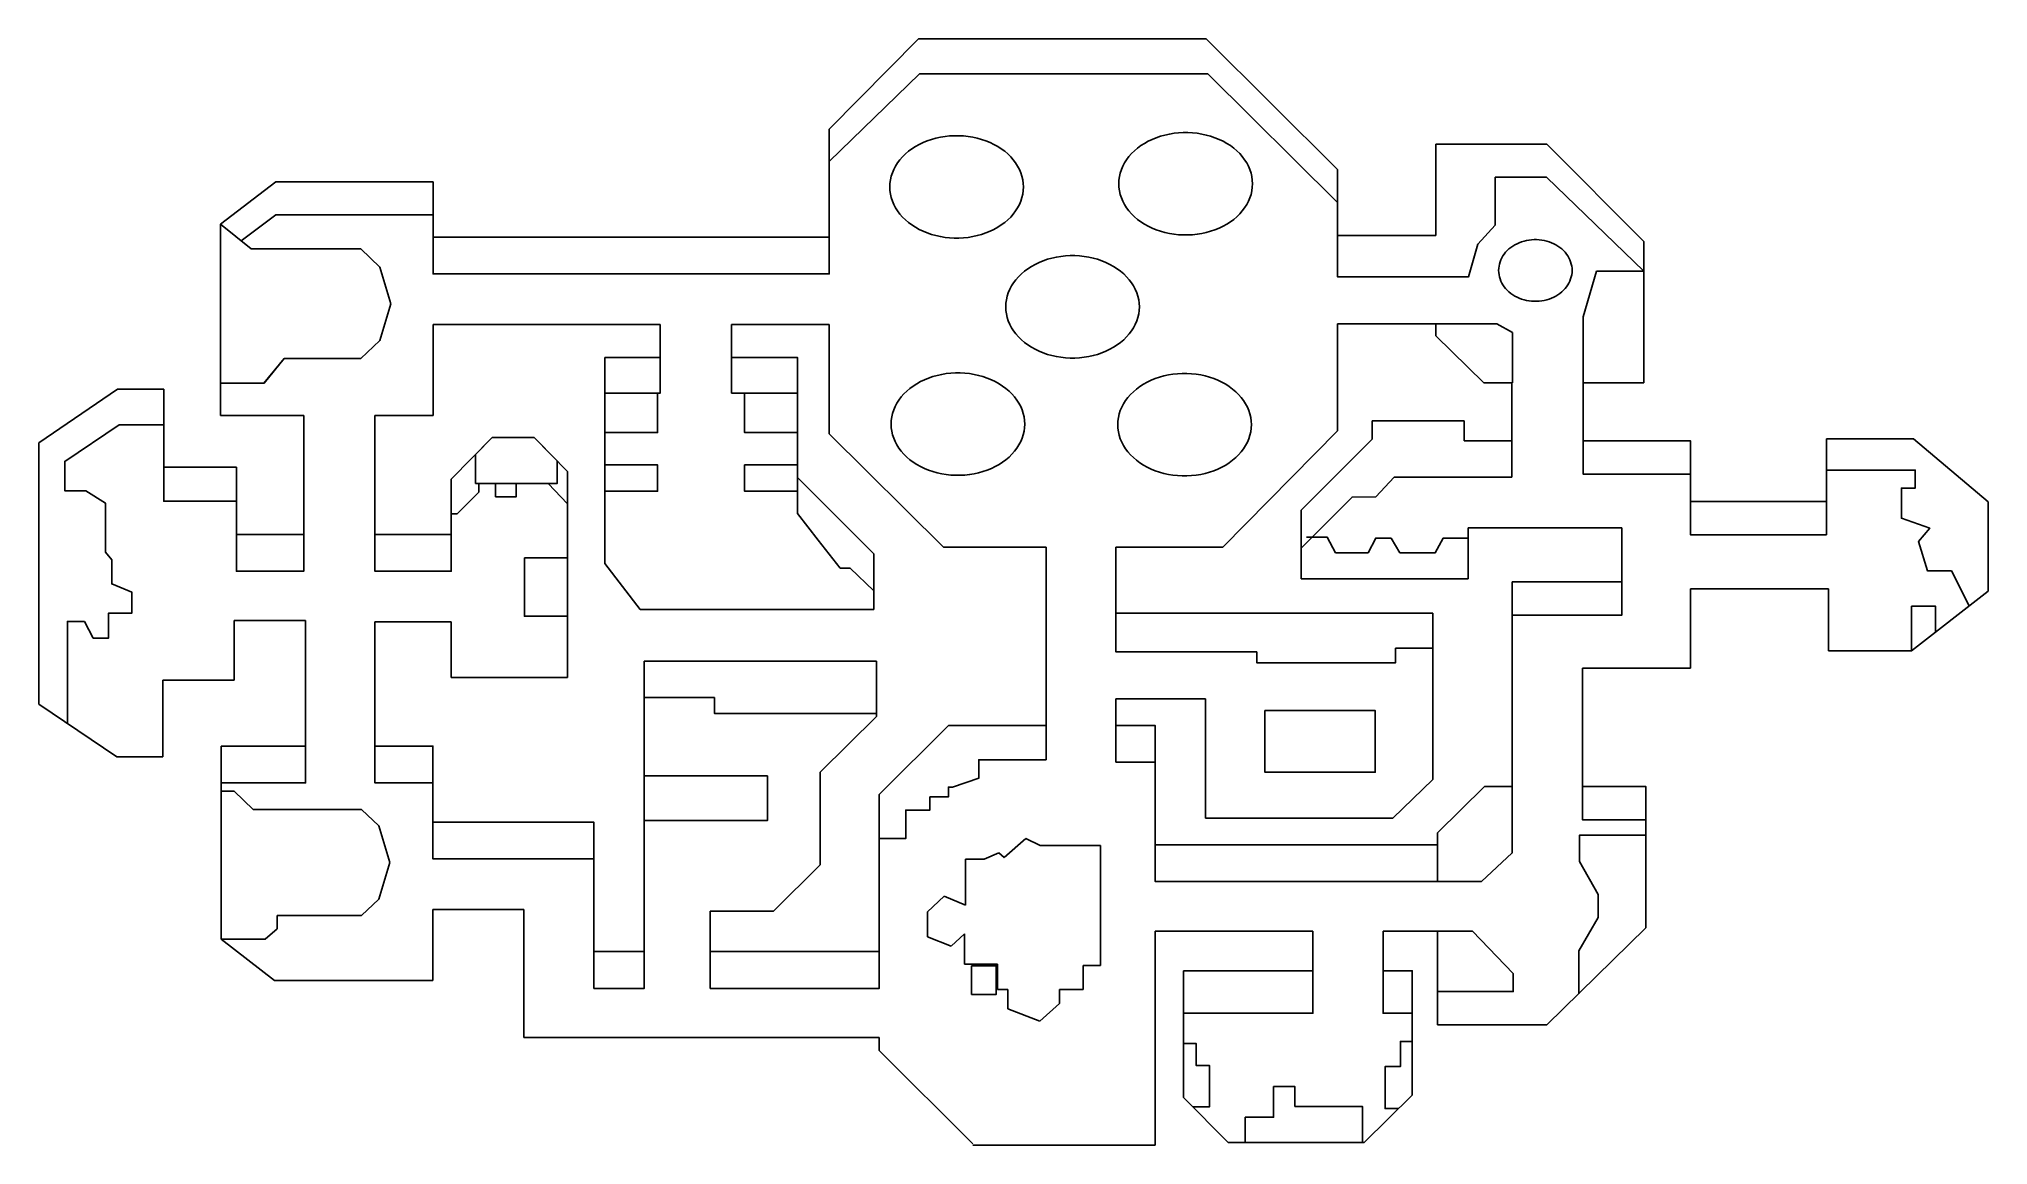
# Model space of a CAD drawing. Header units: inches. Extents: x -78137 to -4354, y -41790 to 83.
import ezdxf

# ---------------------------------------------------------------- set-up
doc = ezdxf.new("R2010")
doc.units = ezdxf.units.IN
doc.header["$MEASUREMENT"] = 0

msp = doc.modelspace()

# ---------------------------------------------------------------- linework, layer by layer
for points in [[(-48220, -3331), (-44846, 83)], [(-44846, 83), (-33946, 83)], [(-33946, 83), (-28985, -4855)], [(-28985, -6105), (-33890, -1230), (-44800, -1230), (-48220, -4550)], [(-48220, -7421), (-48220, -3331)], [(-40870, -5517), (-40876, -5652), (-40895, -5787), (-40925, -5920), (-40968, -6052), (-41023, -6181), (-41089, -6306), (-41166, -6428), (-41255, -6545), (-41353, -6657), (-41462, -6764), (-41580, -6865), (-41707, -6959), (-41842, -7046), (-41985, -7125), (-42135, -7197), (-42291, -7261), (-42452, -7316), (-42618, -7362), (-42788, -7399), (-42961, -7428), (-43136, -7446), (-43312, -7456), (-43488, -7456), (-43664, -7446), (-43839, -7428), (-44012, -7399), (-44182, -7362), (-44348, -7316), (-44509, -7261), (-44665, -7197), (-44815, -7125), (-44958, -7046), (-45093, -6959), (-45220, -6865), (-45338, -6764), (-45447, -6657), (-45545, -6545), (-45634, -6428), (-45711, -6306), (-45777, -6181), (-45832, -6052), (-45875, -5920), (-45905, -5787), (-45924, -5652), (-45930, -5517), (-45924, -5382), (-45905, -5247), (-45875, -5114), (-45832, -4982), (-45777, -4854), (-45711, -4728), (-45634, -4606), (-45545, -4489), (-45447, -4377), (-45338, -4270), (-45220, -4169), (-45093, -4075), (-44958, -3988), (-44815, -3909), (-44665, -3837), (-44509, -3773), (-44348, -3718), (-44182, -3672), (-44012, -3635), (-43839, -3607), (-43664, -3588), (-43488, -3578), (-43312, -3578), (-43136, -3588), (-42961, -3607), (-42788, -3635), (-42618, -3672), (-42452, -3718), (-42291, -3773), (-42135, -3837), (-41985, -3909), (-41842, -3988), (-41707, -4075), (-41580, -4169), (-41462, -4270), (-41353, -4377), (-41255, -4489), (-41166, -4606), (-41089, -4728), (-41023, -4854), (-40968, -4982), (-40925, -5114), (-40895, -5247), (-40876, -5382), (-40870, -5517)], [(-32200, -5397), (-32206, -5532), (-32225, -5667), (-32255, -5800), (-32298, -5932), (-32353, -6061), (-32419, -6186), (-32496, -6308), (-32585, -6425), (-32683, -6537), (-32792, -6644), (-32910, -6745), (-33037, -6839), (-33172, -6926), (-33315, -7005), (-33465, -7077), (-33621, -7141), (-33782, -7196), (-33948, -7242), (-34118, -7279), (-34291, -7308), (-34466, -7326), (-34642, -7336), (-34818, -7336), (-34994, -7326), (-35169, -7308), (-35342, -7279), (-35512, -7242), (-35678, -7196), (-35839, -7141), (-35995, -7077), (-36145, -7005), (-36288, -6926), (-36423, -6839), (-36550, -6745), (-36668, -6644), (-36777, -6537), (-36875, -6425), (-36964, -6308), (-37041, -6186), (-37107, -6061), (-37162, -5932), (-37205, -5800), (-37235, -5667), (-37254, -5532), (-37260, -5397), (-37254, -5262), (-37235, -5127), (-37205, -4994), (-37162, -4862), (-37107, -4734), (-37041, -4608), (-36964, -4486), (-36875, -4369), (-36777, -4257), (-36668, -4150), (-36550, -4049), (-36423, -3955), (-36288, -3868), (-36145, -3789), (-35995, -3717), (-35839, -3653), (-35678, -3598), (-35512, -3552), (-35342, -3515), (-35169, -3487), (-34994, -3468), (-34818, -3458), (-34642, -3458), (-34466, -3468), (-34291, -3487), (-34118, -3515), (-33948, -3552), (-33782, -3598), (-33621, -3653), (-33465, -3717), (-33315, -3789), (-33172, -3868), (-33037, -3955), (-32910, -4049), (-32792, -4150), (-32683, -4257), (-32585, -4369), (-32496, -4486), (-32419, -4608), (-32353, -4734), (-32298, -4862), (-32255, -4994), (-32225, -5127), (-32206, -5262), (-32200, -5397)], [(-25260, -7355), (-25260, -3905)], [(-25260, -3905), (-21060, -3905)], [(-21060, -3905), (-17381, -7579)], [(-28985, -4855), (-28985, -7355)], [(-28985, -7355), (-28985, -8920), (-24020, -8920), (-23670, -7690), (-23010, -6960), (-23010, -5150), (-21070, -5150), (-17381, -8710)], [(-71262, -6929), (-69170, -5321)], [(-63220, -5321), (-69170, -5321)], [(-63220, -7421), (-63220, -5321)], [(-70480, -7563), (-69170, -6570), (-63220, -6570)], [(-71262, -6929), (-70106, -7866)], [(-71262, -12948), (-71262, -6929)], [(-71262, -6929), (-70106, -7866)], [(-28985, -7355), (-25260, -7355)], [(-70106, -7866), (-65954, -7866)], [(-70106, -7866), (-65954, -7866)], [(-65954, -7866), (-65235, -8552)], [(-65954, -7866), (-65235, -8552)], [(-48220, -7421), (-63220, -7421)], [(-63220, -7421), (-48220, -7421), (-48220, -8813), (-63220, -8813), (-63220, -7421)], [(-20100, -8680), (-20103, -8762), (-20114, -8843), (-20130, -8923), (-20154, -9002), (-20184, -9080), (-20220, -9156), (-20263, -9229), (-20311, -9300), (-20365, -9368), (-20425, -9432), (-20490, -9493), (-20560, -9549), (-20634, -9602), (-20713, -9650), (-20795, -9693), (-20881, -9732), (-20969, -9765), (-21060, -9793), (-21154, -9815), (-21249, -9832), (-21345, -9844), (-21441, -9849), (-21539, -9849), (-21635, -9844), (-21731, -9832), (-21826, -9815), (-21920, -9793), (-22011, -9765), (-22099, -9732), (-22185, -9693), (-22267, -9650), (-22346, -9602), (-22420, -9549), (-22490, -9493), (-22555, -9432), (-22615, -9368), (-22669, -9300), (-22717, -9229), (-22760, -9156), (-22796, -9080), (-22826, -9002), (-22850, -8923), (-22866, -8843), (-22877, -8762), (-22880, -8680), (-22877, -8598), (-22866, -8517), (-22850, -8437), (-22826, -8358), (-22796, -8280), (-22760, -8204), (-22717, -8131), (-22669, -8060), (-22615, -7992), (-22555, -7928), (-22490, -7867), (-22420, -7811), (-22346, -7758), (-22267, -7710), (-22185, -7667), (-22099, -7628), (-22011, -7595), (-21920, -7567), (-21826, -7545), (-21731, -7528), (-21635, -7516), (-21539, -7511), (-21441, -7511), (-21345, -7516), (-21249, -7528), (-21154, -7545), (-21060, -7567), (-20969, -7595), (-20881, -7628), (-20795, -7667), (-20713, -7710), (-20634, -7758), (-20560, -7811), (-20490, -7867), (-20425, -7928), (-20365, -7992), (-20311, -8060), (-20263, -8131), (-20220, -8204), (-20184, -8280), (-20154, -8358), (-20130, -8437), (-20114, -8517), (-20103, -8598), (-20100, -8680)], [(-17381, -7579), (-17381, -12929)], [(-65235, -8552), (-64820, -9941)], [(-65235, -8552), (-64820, -9941)], [(-36481, -10057), (-36487, -10192), (-36506, -10327), (-36537, -10460), (-36579, -10592), (-36634, -10721), (-36700, -10846), (-36777, -10968), (-36866, -11085), (-36964, -11197), (-37073, -11304), (-37191, -11405), (-37318, -11499), (-37454, -11586), (-37597, -11665), (-37746, -11737), (-37902, -11801), (-38063, -11856), (-38229, -11902), (-38399, -11939), (-38572, -11968), (-38747, -11986), (-38923, -11996), (-39099, -11996), (-39276, -11986), (-39450, -11968), (-39623, -11939), (-39793, -11902), (-39959, -11856), (-40120, -11801), (-40276, -11737), (-40426, -11665), (-40569, -11586), (-40704, -11499), (-40831, -11405), (-40949, -11304), (-41058, -11197), (-41157, -11085), (-41245, -10968), (-41322, -10846), (-41388, -10721), (-41443, -10592), (-41486, -10460), (-41516, -10327), (-41535, -10192), (-41541, -10057), (-41535, -9922), (-41516, -9787), (-41486, -9654), (-41443, -9522), (-41388, -9394), (-41322, -9268), (-41245, -9146), (-41157, -9029), (-41058, -8917), (-40949, -8810), (-40831, -8709), (-40704, -8615), (-40569, -8528), (-40426, -8449), (-40276, -8377), (-40120, -8313), (-39959, -8258), (-39793, -8212), (-39623, -8175), (-39450, -8147), (-39276, -8128), (-39099, -8118), (-38923, -8118), (-38747, -8128), (-38572, -8147), (-38399, -8175), (-38229, -8212), (-38063, -8258), (-37902, -8313), (-37746, -8377), (-37597, -8449), (-37454, -8528), (-37318, -8615), (-37191, -8709), (-37073, -8810), (-36964, -8917), (-36866, -9029), (-36777, -9146), (-36700, -9268), (-36634, -9394), (-36579, -9522), (-36537, -9654), (-36506, -9787), (-36487, -9922), (-36481, -10057)], [(-36481, -10057), (-36487, -10192), (-36506, -10327), (-36537, -10460), (-36579, -10592), (-36634, -10721), (-36700, -10846), (-36777, -10968), (-36866, -11085), (-36964, -11197), (-37073, -11304), (-37191, -11405), (-37318, -11499), (-37454, -11586), (-37597, -11665), (-37746, -11737), (-37902, -11801), (-38063, -11856), (-38229, -11902), (-38399, -11939), (-38572, -11968), (-38747, -11986), (-38923, -11996), (-39099, -11996), (-39276, -11986), (-39450, -11968), (-39623, -11939), (-39793, -11902), (-39959, -11856), (-40120, -11801), (-40276, -11737), (-40426, -11665), (-40569, -11586), (-40704, -11499), (-40831, -11405), (-40949, -11304), (-41058, -11197), (-41157, -11085), (-41245, -10968), (-41322, -10846), (-41388, -10721), (-41443, -10592), (-41486, -10460), (-41516, -10327), (-41535, -10192), (-41541, -10057), (-41535, -9922), (-41516, -9787), (-41486, -9654), (-41443, -9522), (-41388, -9394), (-41322, -9268), (-41245, -9146), (-41157, -9029), (-41058, -8917), (-40949, -8810), (-40831, -8709), (-40704, -8615), (-40569, -8528), (-40426, -8449), (-40276, -8377), (-40120, -8313), (-39959, -8258), (-39793, -8212), (-39623, -8175), (-39450, -8147), (-39276, -8128), (-39099, -8118), (-38923, -8118), (-38747, -8128), (-38572, -8147), (-38399, -8175), (-38229, -8212), (-38063, -8258), (-37902, -8313), (-37746, -8377), (-37597, -8449), (-37454, -8528), (-37318, -8615), (-37191, -8709), (-37073, -8810), (-36964, -8917), (-36866, -9029), (-36777, -9146), (-36700, -9268), (-36634, -9394), (-36579, -9522), (-36537, -9654), (-36506, -9787), (-36487, -9922), (-36481, -10057)], [(-19681, -12929), (-19681, -10430), (-19170, -8710), (-17381, -8710)], [(-65235, -11331), (-64820, -9941)], [(-65235, -11331), (-64820, -9941)], [(-63220, -14176), (-63220, -10721)], [(-54620, -10721), (-63220, -10721)], [(-54620, -11971), (-54620, -10721)], [(-48220, -10721), (-51920, -10721)], [(-51920, -11971), (-51920, -10721)], [(-48220, -10721), (-48220, -14871)], [(-28985, -10705), (-25260, -10705)], [(-28985, -10705), (-28985, -14750)], [(-25260, -11155), (-25260, -10705)], [(-25260, -10705), (-22950, -10705), (-22360, -11030), (-22360, -12935)], [(-65954, -12016), (-65235, -11331)], [(-65954, -12016), (-65235, -11331)], [(-23435, -12935), (-25260, -11155)], [(-69620, -12948), (-68856, -12016), (-68490, -12016)], [(-68856, -12016), (-69612, -12948)], [(-68856, -12016), (-69612, -12948)], [(-65954, -12016), (-68856, -12016)], [(-65954, -12016), (-68856, -12016)], [(-54620, -11971), (-56720, -11971)], [(-56720, -11971), (-56720, -19771)], [(-56226, -11971), (-54620, -11971), (-54620, -13321), (-56720, -13321), (-56720, -11971)], [(-49426, -11971), (-51920, -11971)], [(-51426, -11971), (-49426, -11971), (-49426, -13321), (-51920, -13321), (-51920, -11971)], [(-49426, -16514), (-49426, -11971)], [(-75162, -13178), (-78137, -15205)], [(-73412, -13178), (-75162, -13178)], [(-73412, -16128), (-73412, -13178)], [(-69612, -12948), (-71262, -12948)], [(-71262, -14176), (-71262, -12948)], [(-69612, -12948), (-71262, -12948)], [(-40820, -14497), (-40826, -14632), (-40845, -14767), (-40875, -14900), (-40918, -15032), (-40973, -15161), (-41039, -15286), (-41116, -15408), (-41205, -15525), (-41303, -15637), (-41412, -15744), (-41530, -15845), (-41657, -15939), (-41792, -16026), (-41935, -16105), (-42085, -16177), (-42241, -16241), (-42402, -16296), (-42568, -16342), (-42738, -16379), (-42911, -16408), (-43086, -16426), (-43262, -16436), (-43438, -16436), (-43614, -16426), (-43789, -16408), (-43962, -16379), (-44132, -16342), (-44298, -16296), (-44459, -16241), (-44615, -16177), (-44765, -16105), (-44908, -16026), (-45043, -15939), (-45170, -15845), (-45288, -15744), (-45397, -15637), (-45495, -15525), (-45584, -15408), (-45661, -15286), (-45727, -15161), (-45782, -15032), (-45825, -14900), (-45855, -14767), (-45874, -14632), (-45880, -14497), (-45874, -14362), (-45855, -14227), (-45825, -14094), (-45782, -13962), (-45727, -13834), (-45661, -13708), (-45584, -13586), (-45495, -13469), (-45397, -13357), (-45288, -13250), (-45170, -13149), (-45043, -13055), (-44908, -12968), (-44765, -12889), (-44615, -12817), (-44459, -12753), (-44298, -12698), (-44132, -12652), (-43962, -12615), (-43789, -12587), (-43614, -12568), (-43438, -12558), (-43262, -12558), (-43086, -12568), (-42911, -12587), (-42738, -12615), (-42568, -12652), (-42402, -12698), (-42241, -12753), (-42085, -12817), (-41935, -12889), (-41792, -12968), (-41657, -13055), (-41530, -13149), (-41412, -13250), (-41303, -13357), (-41205, -13469), (-41116, -13586), (-41039, -13708), (-40973, -13834), (-40918, -13962), (-40875, -14094), (-40845, -14227), (-40826, -14362), (-40820, -14497)], [(-32240, -14517), (-32246, -14652), (-32265, -14787), (-32295, -14920), (-32338, -15052), (-32393, -15181), (-32459, -15306), (-32536, -15428), (-32625, -15545), (-32723, -15657), (-32832, -15764), (-32950, -15865), (-33077, -15959), (-33212, -16046), (-33355, -16125), (-33505, -16197), (-33661, -16261), (-33822, -16316), (-33988, -16362), (-34158, -16399), (-34331, -16428), (-34506, -16446), (-34682, -16456), (-34858, -16456), (-35034, -16446), (-35209, -16428), (-35382, -16399), (-35552, -16362), (-35718, -16316), (-35879, -16261), (-36035, -16197), (-36185, -16125), (-36328, -16046), (-36463, -15959), (-36590, -15865), (-36708, -15764), (-36817, -15657), (-36915, -15545), (-37004, -15428), (-37081, -15306), (-37147, -15181), (-37202, -15052), (-37245, -14920), (-37275, -14787), (-37294, -14652), (-37300, -14517), (-37294, -14382), (-37275, -14247), (-37245, -14114), (-37202, -13982), (-37147, -13854), (-37081, -13728), (-37004, -13606), (-36915, -13489), (-36817, -13377), (-36708, -13270), (-36590, -13169), (-36463, -13075), (-36328, -12988), (-36185, -12909), (-36035, -12837), (-35879, -12773), (-35718, -12718), (-35552, -12672), (-35382, -12635), (-35209, -12607), (-35034, -12588), (-34858, -12578), (-34682, -12578), (-34506, -12588), (-34331, -12607), (-34158, -12635), (-33988, -12672), (-33822, -12718), (-33661, -12773), (-33505, -12837), (-33355, -12909), (-33212, -12988), (-33077, -13075), (-32950, -13169), (-32832, -13270), (-32723, -13377), (-32625, -13489), (-32536, -13606), (-32459, -13728), (-32393, -13854), (-32338, -13982), (-32295, -14114), (-32265, -14247), (-32246, -14382), (-32240, -14517)], [(-22381, -12935), (-23435, -12935)], [(-22381, -15129), (-22381, -12935)], [(-17381, -12929), (-19681, -12929)], [(-19681, -12929), (-19681, -15129)], [(-56720, -13321), (-54720, -13321), (-54720, -14820), (-56720, -14820), (-56720, -13321)], [(-51426, -13321), (-49426, -13321), (-49426, -14820), (-51426, -14820), (-51426, -13820)], [(-51426, -13321), (-49426, -13321), (-49426, -14820), (-51426, -14820), (-51426, -13321)], [(-73412, -14520), (-75100, -14520), (-77160, -15910), (-77160, -17020), (-76360, -17020), (-75620, -17490), (-75620, -19340), (-75380, -19640), (-75380, -20550), (-74620, -20860), (-74620, -21650), (-75500, -21650), (-75500, -22600), (-76080, -22600), (-76420, -21970), (-77060, -21970), (-77060, -25831)], [(-68112, -14176), (-71262, -14176)], [(-68112, -18678), (-68112, -14176)], [(-63220, -14176), (-65420, -14176)], [(-65420, -14176), (-65420, -18678)], [(-33321, -19151), (-28985, -14750)], [(-24181, -14379), (-27671, -14379)], [(-27671, -14379), (-27671, -15069)], [(-24181, -15129), (-24181, -14379)], [(-78137, -15205), (-78137, -25105)], [(-62530, -16578), (-60987, -15010)], [(-60987, -15010), (-59387, -15010), (-58520, -15891), (-58520, -16740), (-61610, -16740), (-61610, -15643), (-60987, -15010)], [(-60987, -15010), (-59387, -15010)], [(-58130, -16287), (-59387, -15010)], [(-48220, -14871), (-43901, -19151)], [(-27671, -15069), (-30362, -17752)], [(-30362, -19190), (-28430, -17260), (-27525, -17250), (-26830, -16500), (-22381, -16500), (-22381, -15129)], [(-22381, -15129), (-24181, -15129)], [(-19681, -15129), (-15620, -15129)], [(-19681, -15129), (-15620, -15129), (-15620, -16387), (-19681, -16387), (-19681, -15129)], [(-15620, -15129), (-15620, -17429)], [(-10470, -17429), (-10470, -15049)], [(-10470, -15049), (-7180, -15049)], [(-7180, -15049), (-4354, -17438)], [(-70662, -16128), (-73412, -16128)], [(-73412, -16128), (-70662, -16128), (-70662, -17420), (-73412, -17420), (-73412, -16128)], [(-70662, -18678), (-70662, -16128)], [(-70662, -16128), (-70662, -17028)], [(-61610, -15643), (-61610, -16740), (-61610, -16740), (-60850, -16740), (-60850, -17250), (-60070, -17250), (-60070, -16740), (-58860, -16740), (-58130, -17510)], [(-56720, -16040), (-54720, -16040), (-54720, -17040), (-56720, -17040), (-56720, -16040)], [(-51426, -16040), (-49426, -16040), (-49426, -17040), (-51426, -17040), (-51426, -16040)], [(-62530, -18678), (-62530, -16578)], [(-62530, -17890), (-62310, -17890), (-61480, -17070), (-61480, -16740)], [(-58130, -16287), (-58130, -24087)], [(-46529, -19414), (-49426, -16514)], [(-49426, -17886), (-49426, -16540)], [(-10470, -16239), (-7110, -16239), (-7110, -16920), (-7630, -16920), (-7630, -18060), (-6560, -18440), (-6980, -18940), (-6650, -20050), (-5740, -20050), (-5073, -21381)], [(-70662, -17028), (-70662, -17028)], [(-70662, -17028), (-70662, -17028)], [(-70662, -17028), (-70662, -17028)], [(-15620, -17429), (-10470, -17429)], [(-15620, -17429), (-10470, -17429), (-10470, -18687), (-15620, -18687), (-15620, -17429)], [(-4354, -17438), (-4354, -20818)], [(-48640, -18890), (-49426, -17886)], [(-30362, -17752), (-30362, -20352)], [(-24032, -20352), (-24032, -18422)], [(-24032, -18422), (-18212, -18422)], [(-18212, -18422), (-18212, -20472)], [(-68112, -18678), (-70662, -18678)], [(-70662, -18678), (-68112, -18678), (-68112, -20070), (-70662, -20070), (-70662, -18678)], [(-65420, -18678), (-62530, -18678)], [(-65420, -18678), (-62530, -18678), (-62530, -20070), (-65420, -20070), (-65420, -18678)], [(-47810, -19950), (-48640, -18890)], [(-40401, -19151), (-43901, -19151)], [(-40011, -19151), (-40401, -19151)], [(-40011, -25901), (-40011, -19151)], [(-37371, -21651), (-37371, -19151)], [(-37371, -19151), (-33321, -19151)], [(-30150, -18780), (-29370, -18780), (-29050, -19370), (-27820, -19370), (-27530, -18810), (-26950, -18810), (-26620, -19370), (-25280, -19370), (-24980, -18810), (-24032, -18810)], [(-59760, -19560), (-58130, -19560), (-58130, -21770), (-59760, -21770), (-59760, -19560)], [(-56720, -19771), (-55379, -21514)], [(-46529, -21514), (-46529, -19414)], [(-47430, -19950), (-47810, -19950)], [(-46529, -20810), (-47430, -19950)], [(-30362, -20352), (-24032, -20352)], [(-18212, -20472), (-22362, -20472)], [(-22362, -20472), (-22362, -28222)], [(-22362, -20472), (-18212, -20472), (-18212, -21730), (-22362, -21730), (-22362, -20472)], [(-46529, -21514), (-46529, -20810)], [(-10399, -20735), (-15620, -20735)], [(-15620, -20735), (-15620, -23735)], [(-10399, -23085), (-10399, -20735)], [(-4354, -20818), (-7249, -23085)], [(-7249, -23085), (-7249, -21390), (-6340, -21390), (-6340, -22373)], [(-70743, -24188), (-70743, -21938)], [(-70743, -21938), (-68043, -21938)], [(-68043, -21938), (-68043, -26688)], [(-65420, -21978), (-62530, -21978)], [(-65420, -21978), (-65420, -26688)], [(-62530, -24087), (-62530, -21978)], [(-55379, -21514), (-46529, -21514)], [(-48590, -21514), (-46529, -21514)], [(-37371, -21651), (-25371, -21651)], [(-37371, -21651), (-37371, -23120), (-32040, -23120), (-32040, -23530), (-26780, -23530), (-26780, -22980), (-25371, -22980)], [(-25371, -21651), (-25371, -27951)], [(-55227, -27117), (-55227, -23467)], [(-46427, -23467), (-55227, -23467)], [(-46527, -23467), (-52120, -23467)], [(-46427, -25567), (-46427, -23467)], [(-7249, -23085), (-10399, -23085)], [(-73443, -27088), (-73443, -24188)], [(-73443, -24188), (-70743, -24188)], [(-58130, -24087), (-62530, -24087)], [(-15620, -23735), (-19702, -23735)], [(-19702, -23735), (-19702, -28222)], [(-55227, -24850), (-52570, -24850), (-52570, -25450), (-46427, -25450)], [(-33981, -24901), (-37371, -24901)], [(-37371, -24901), (-37371, -25901)], [(-33981, -29411), (-33981, -24901)], [(-78137, -25105), (-75193, -27088)], [(-48559, -27679), (-46427, -25567)], [(-47645, -25450), (-48540, -25450)], [(-31730, -25340), (-27550, -25340), (-27550, -27680), (-31730, -27680), (-31730, -25340)], [(-46327, -28517), (-43711, -25901)], [(-46327, -30190), (-45327, -30190), (-45327, -29110), (-44407, -29110), (-44407, -28610), (-43707, -28610), (-43707, -28240), (-43557, -28240), (-42563, -27904), (-42563, -27204), (-40011, -27204), (-40011, -25901)], [(-43711, -25901), (-40011, -25901)], [(-35889, -25901), (-37371, -25901)], [(-37371, -25901), (-35889, -25901), (-35889, -27293), (-37371, -27293), (-37371, -25901)], [(-35889, -30420), (-35889, -25901)], [(-75193, -27088), (-73443, -27088)], [(-68043, -26688), (-71243, -26688)], [(-71243, -26688), (-71243, -34000)], [(-71243, -26688), (-68043, -26688), (-68043, -28080), (-71243, -28080), (-71243, -26688)], [(-63227, -26688), (-65420, -26688)], [(-65420, -26688), (-63227, -26688), (-63227, -28080), (-65420, -28080), (-65420, -26688)], [(-63227, -29567), (-63227, -26688)], [(-55227, -27117), (-55227, -27817)], [(-55227, -34467), (-55227, -27817)], [(-55227, -27817), (-50827, -27817)], [(-55227, -27817), (-50560, -27817), (-50560, -29509), (-55227, -29509), (-55227, -27817)], [(-48559, -31179), (-48559, -27679)], [(-25371, -27951), (-26881, -29411)], [(-71243, -28388), (-70743, -28388)], [(-71243, -28388), (-70743, -28388)], [(-70743, -28388), (-70024, -29084)], [(-70743, -28388), (-70024, -29084)], [(-46327, -34467), (-46327, -28517)], [(-23412, -28222), (-25200, -29970)], [(-25200, -31812), (-23530, -31812), (-22362, -30730), (-22362, -28222)], [(-22362, -28222), (-23412, -28222)], [(-19702, -28222), (-17302, -28222)], [(-19702, -28222), (-17302, -28222), (-17302, -29480), (-19702, -29480), (-19702, -28222)], [(-17302, -28222), (-17302, -33562)], [(-70024, -29084), (-65924, -29084)], [(-70024, -29084), (-65924, -29084)], [(-65924, -29084), (-65273, -29704)], [(-65924, -29084), (-65273, -29704)], [(-33881, -29411), (-33981, -29411)], [(-26881, -29411), (-33881, -29411)], [(-65273, -29704), (-64859, -31094)], [(-65273, -29704), (-64859, -31094)], [(-57127, -29567), (-63227, -29567)], [(-63227, -29567), (-57127, -29567), (-57127, -30959), (-63227, -30959), (-63227, -29567)], [(-57127, -34467), (-57127, -29567)], [(-40781, -30190), (-41599, -30909)], [(-40781, -30190), (-41599, -30909)], [(-40240, -30449), (-40781, -30190)], [(-40240, -30449), (-40781, -30190)], [(-25200, -29970), (-25200, -30420)], [(-19848, -36061), (-19848, -34440), (-19110, -33180), (-19110, -32300), (-19820, -31060), (-19820, -30060), (-17302, -30060)], [(-42357, -30970), (-43057, -30970)], [(-43057, -30970), (-43057, -32710)], [(-42357, -30970), (-43057, -30970)], [(-43057, -30970), (-43057, -32710)], [(-41805, -30734), (-42357, -30970)], [(-41805, -30734), (-42357, -30970)], [(-41599, -30909), (-41805, -30734)], [(-41599, -30909), (-41805, -30734)], [(-37955, -30449), (-40240, -30449)], [(-37955, -30449), (-40240, -30449)], [(-37955, -34999), (-37955, -30449)], [(-37955, -34999), (-37955, -30449)], [(-25200, -30420), (-35889, -30420)], [(-35889, -30420), (-25200, -30420), (-25200, -31812), (-35889, -31812), (-35889, -30420)], [(-65273, -32484), (-64859, -31094)], [(-65273, -32484), (-64859, -31094)], [(-50336, -32937), (-48559, -31179)], [(-43870, -32370), (-44500, -32960)], [(-43870, -32370), (-44500, -32960)], [(-43057, -32710), (-43870, -32370)], [(-43057, -32710), (-43870, -32370)], [(-65924, -33104), (-69124, -33104)], [(-69124, -33104), (-69124, -33604)], [(-65924, -33104), (-69124, -33104)], [(-69124, -33104), (-69124, -33604)], [(-65924, -33104), (-65273, -32484)], [(-65924, -33104), (-65273, -32484)], [(-63227, -35567), (-63227, -32867)], [(-63227, -32867), (-59777, -32867)], [(-59777, -32867), (-59777, -37717)], [(-52727, -34467), (-52727, -32937)], [(-52727, -32937), (-50336, -32937)], [(-44500, -32960), (-44500, -33910)], [(-44500, -32960), (-44500, -33910)], [(-69124, -33604), (-69575, -34000)], [(-69124, -33604), (-69575, -34000)], [(-44500, -33910), (-43601, -34260)], [(-44500, -33910), (-43601, -34260)], [(-43601, -34260), (-43105, -33794)], [(-43601, -34260), (-43105, -33794)], [(-43105, -33794), (-43105, -34949)], [(-43105, -33794), (-43105, -34949)], [(-35889, -33690), (-35889, -41790)], [(-35889, -33690), (-29909, -33690)], [(-29909, -33690), (-29909, -35190)], [(-27252, -35190), (-27252, -33690)], [(-27252, -33690), (-25200, -33690)], [(-25200, -33690), (-25200, -37190)], [(-25200, -33690), (-23870, -33690), (-22330, -35300), (-22330, -35980), (-25200, -35980)], [(-17302, -33562), (-21050, -37240)], [(-71243, -34000), (-69227, -35567)], [(-71243, -34000), (-69575, -34000)], [(-71243, -34000), (-69575, -34000)], [(-57127, -34467), (-55227, -34467)], [(-57127, -34467), (-55227, -34467), (-55227, -35859), (-57127, -35859), (-57127, -34467)], [(-52727, -34467), (-46327, -34467)], [(-52727, -34467), (-46327, -34467), (-46327, -35859), (-52727, -35859), (-52727, -34467)], [(-43105, -34949), (-41855, -34949)], [(-43105, -34949), (-41855, -34949)], [(-42830, -35000), (-41900, -35000), (-41900, -36090), (-42830, -36090), (-42830, -35000)], [(-41855, -34949), (-41855, -35899)], [(-41855, -34949), (-41855, -35899)], [(-38605, -35899), (-38605, -34999)], [(-38605, -34999), (-37955, -34999)], [(-38605, -35899), (-38605, -34999)], [(-38605, -34999), (-37955, -34999)], [(-29909, -35190), (-34809, -35190)], [(-34809, -35190), (-34809, -39990)], [(-34809, -36800), (-29909, -36800), (-29909, -35190)], [(-26152, -35190), (-27252, -35190)], [(-27252, -35190), (-26152, -35190), (-26152, -36800), (-27252, -36800), (-27252, -35190)], [(-26152, -39902), (-26152, -35190)], [(-69227, -35567), (-63227, -35567)], [(-41855, -35899), (-41455, -35899)], [(-41855, -35899), (-41455, -35899)], [(-41455, -35899), (-41455, -36629)], [(-41455, -35899), (-41455, -36629)], [(-39505, -36432), (-39505, -35899)], [(-39505, -35899), (-38605, -35899)], [(-39505, -36432), (-39505, -35899)], [(-39505, -35899), (-38605, -35899)], [(-41455, -36629), (-40245, -37104)], [(-41455, -36629), (-40245, -37104)], [(-40245, -37104), (-39505, -36432)], [(-40245, -37104), (-39505, -36432)], [(-25200, -37190), (-25200, -37240)], [(-25200, -37240), (-21050, -37240)], [(-59777, -37717), (-46327, -37717)], [(-46327, -37717), (-46327, -38217)], [(-46327, -38217), (-42789, -41751)], [(-34809, -37950), (-34330, -37950), (-34330, -38780), (-33820, -38780), (-33820, -40340), (-34461, -40340)], [(-26667, -40410), (-27180, -40410), (-27180, -38820), (-26600, -38820), (-26600, -37870), (-26152, -37870)], [(-32470, -41692), (-32470, -40740), (-31400, -40740), (-31400, -39580), (-30590, -39580), (-30590, -40330), (-28040, -40330), (-28040, -41692)], [(-34809, -39990), (-33118, -41692)], [(-27968, -41692), (-26152, -39902)], [(-42789, -41790), (-35889, -41790)], [(-33118, -41692), (-27968, -41692)]]:
    msp.add_lwpolyline(points)

doc.saveas('drawing.dxf')
